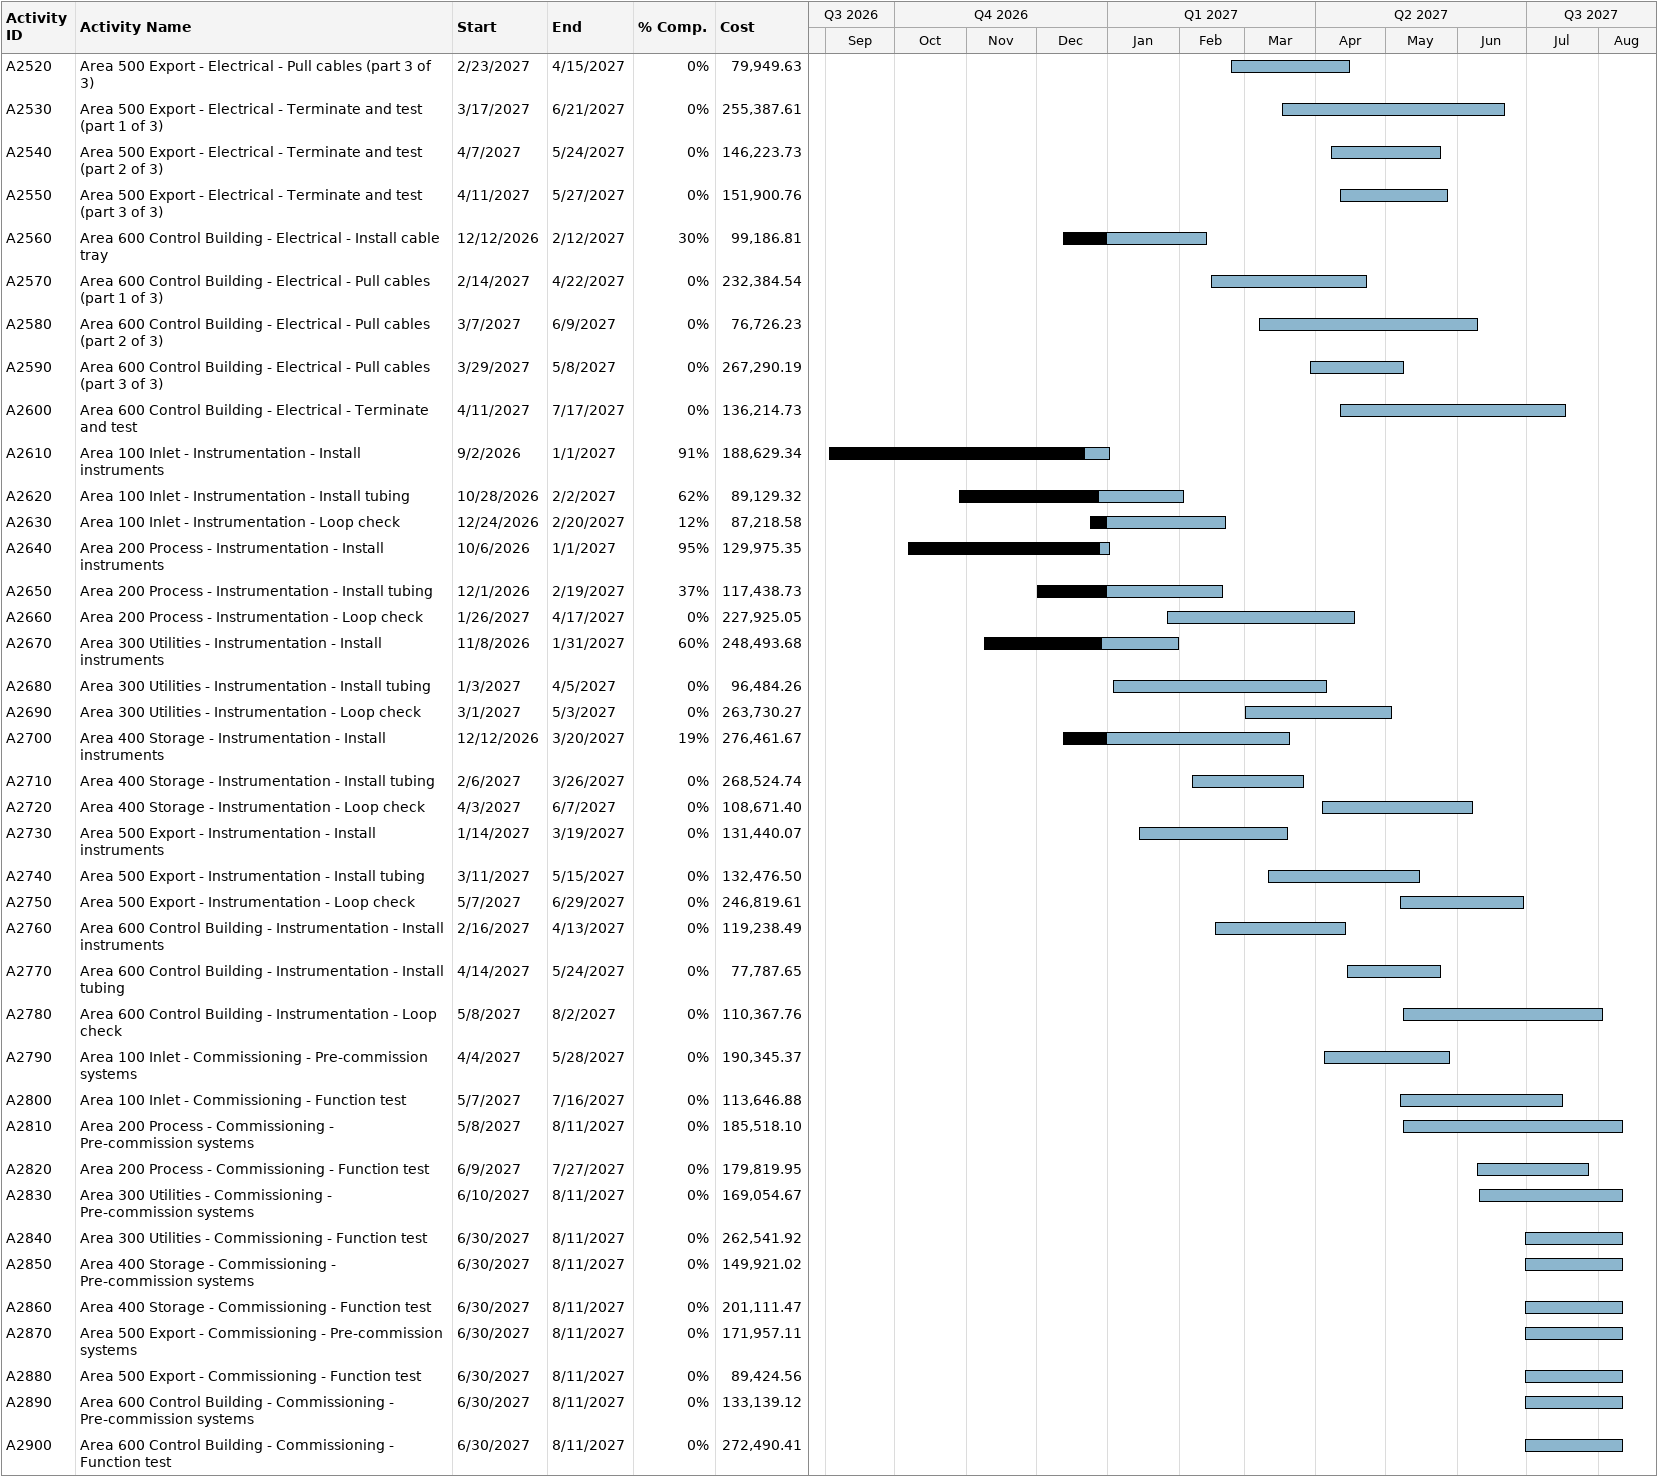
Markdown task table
| ID | Task | Start | Finish | % complete | Cost |
|---|---|---|---|---|---|
| A2520 | Area 500 Export - Electrical - Pull cables (part 3 of 3) | 2027-02-23 | 2027-04-15 | 0 | 79949.63 |
| A2530 | Area 500 Export - Electrical - Terminate and test (part 1 of 3) | 2027-03-17 | 2027-06-21 | 0 | 255387.61 |
| A2540 | Area 500 Export - Electrical - Terminate and test (part 2 of 3) | 2027-04-07 | 2027-05-24 | 0 | 146223.73 |
| A2550 | Area 500 Export - Electrical - Terminate and test (part 3 of 3) | 2027-04-11 | 2027-05-27 | 0 | 151900.76 |
| A2560 | Area 600 Control Building - Electrical - Install cable tray | 2026-12-12 | 2027-02-12 | 30 | 99186.81 |
| A2570 | Area 600 Control Building - Electrical - Pull cables (part 1 of 3) | 2027-02-14 | 2027-04-22 | 0 | 232384.54 |
| A2580 | Area 600 Control Building - Electrical - Pull cables (part 2 of 3) | 2027-03-07 | 2027-06-09 | 0 | 76726.23 |
| A2590 | Area 600 Control Building - Electrical - Pull cables (part 3 of 3) | 2027-03-29 | 2027-05-08 | 0 | 267290.19 |
| A2600 | Area 600 Control Building - Electrical - Terminate and test | 2027-04-11 | 2027-07-17 | 0 | 136214.73 |
| A2610 | Area 100 Inlet - Instrumentation - Install instruments | 2026-09-02 | 2027-01-01 | 91 | 188629.34 |
| A2620 | Area 100 Inlet - Instrumentation - Install tubing | 2026-10-28 | 2027-02-02 | 62 | 89129.32 |
| A2630 | Area 100 Inlet - Instrumentation - Loop check | 2026-12-24 | 2027-02-20 | 12 | 87218.58 |
| A2640 | Area 200 Process - Instrumentation - Install instruments | 2026-10-06 | 2027-01-01 | 95 | 129975.35 |
| A2650 | Area 200 Process - Instrumentation - Install tubing | 2026-12-01 | 2027-02-19 | 37 | 117438.73 |
| A2660 | Area 200 Process - Instrumentation - Loop check | 2027-01-26 | 2027-04-17 | 0 | 227925.05 |
| A2670 | Area 300 Utilities - Instrumentation - Install instruments | 2026-11-08 | 2027-01-31 | 60 | 248493.68 |
| A2680 | Area 300 Utilities - Instrumentation - Install tubing | 2027-01-03 | 2027-04-05 | 0 | 96484.26 |
| A2690 | Area 300 Utilities - Instrumentation - Loop check | 2027-03-01 | 2027-05-03 | 0 | 263730.27 |
| A2700 | Area 400 Storage - Instrumentation - Install instruments | 2026-12-12 | 2027-03-20 | 19 | 276461.67 |
| A2710 | Area 400 Storage - Instrumentation - Install tubing | 2027-02-06 | 2027-03-26 | 0 | 268524.74 |
| A2720 | Area 400 Storage - Instrumentation - Loop check | 2027-04-03 | 2027-06-07 | 0 | 108671.40 |
| A2730 | Area 500 Export - Instrumentation - Install instruments | 2027-01-14 | 2027-03-19 | 0 | 131440.07 |
| A2740 | Area 500 Export - Instrumentation - Install tubing | 2027-03-11 | 2027-05-15 | 0 | 132476.50 |
| A2750 | Area 500 Export - Instrumentation - Loop check | 2027-05-07 | 2027-06-29 | 0 | 246819.61 |
| A2760 | Area 600 Control Building - Instrumentation - Install instruments | 2027-02-16 | 2027-04-13 | 0 | 119238.49 |
| A2770 | Area 600 Control Building - Instrumentation - Install tubing | 2027-04-14 | 2027-05-24 | 0 | 77787.65 |
| A2780 | Area 600 Control Building - Instrumentation - Loop check | 2027-05-08 | 2027-08-02 | 0 | 110367.76 |
| A2790 | Area 100 Inlet - Commissioning - Pre-commission systems | 2027-04-04 | 2027-05-28 | 0 | 190345.37 |
| A2800 | Area 100 Inlet - Commissioning - Function test | 2027-05-07 | 2027-07-16 | 0 | 113646.88 |
| A2810 | Area 200 Process - Commissioning - Pre-commission systems | 2027-05-08 | 2027-08-11 | 0 | 185518.10 |
| A2820 | Area 200 Process - Commissioning - Function test | 2027-06-09 | 2027-07-27 | 0 | 179819.95 |
| A2830 | Area 300 Utilities - Commissioning - Pre-commission systems | 2027-06-10 | 2027-08-11 | 0 | 169054.67 |
| A2840 | Area 300 Utilities - Commissioning - Function test | 2027-06-30 | 2027-08-11 | 0 | 262541.92 |
| A2850 | Area 400 Storage - Commissioning - Pre-commission systems | 2027-06-30 | 2027-08-11 | 0 | 149921.02 |
| A2860 | Area 400 Storage - Commissioning - Function test | 2027-06-30 | 2027-08-11 | 0 | 201111.47 |
| A2870 | Area 500 Export - Commissioning - Pre-commission systems | 2027-06-30 | 2027-08-11 | 0 | 171957.11 |
| A2880 | Area 500 Export - Commissioning - Function test | 2027-06-30 | 2027-08-11 | 0 | 89424.56 |
| A2890 | Area 600 Control Building - Commissioning - Pre-commission systems | 2027-06-30 | 2027-08-11 | 0 | 133139.12 |
| A2900 | Area 600 Control Building - Commissioning - Function test | 2027-06-30 | 2027-08-11 | 0 | 272490.41 |
